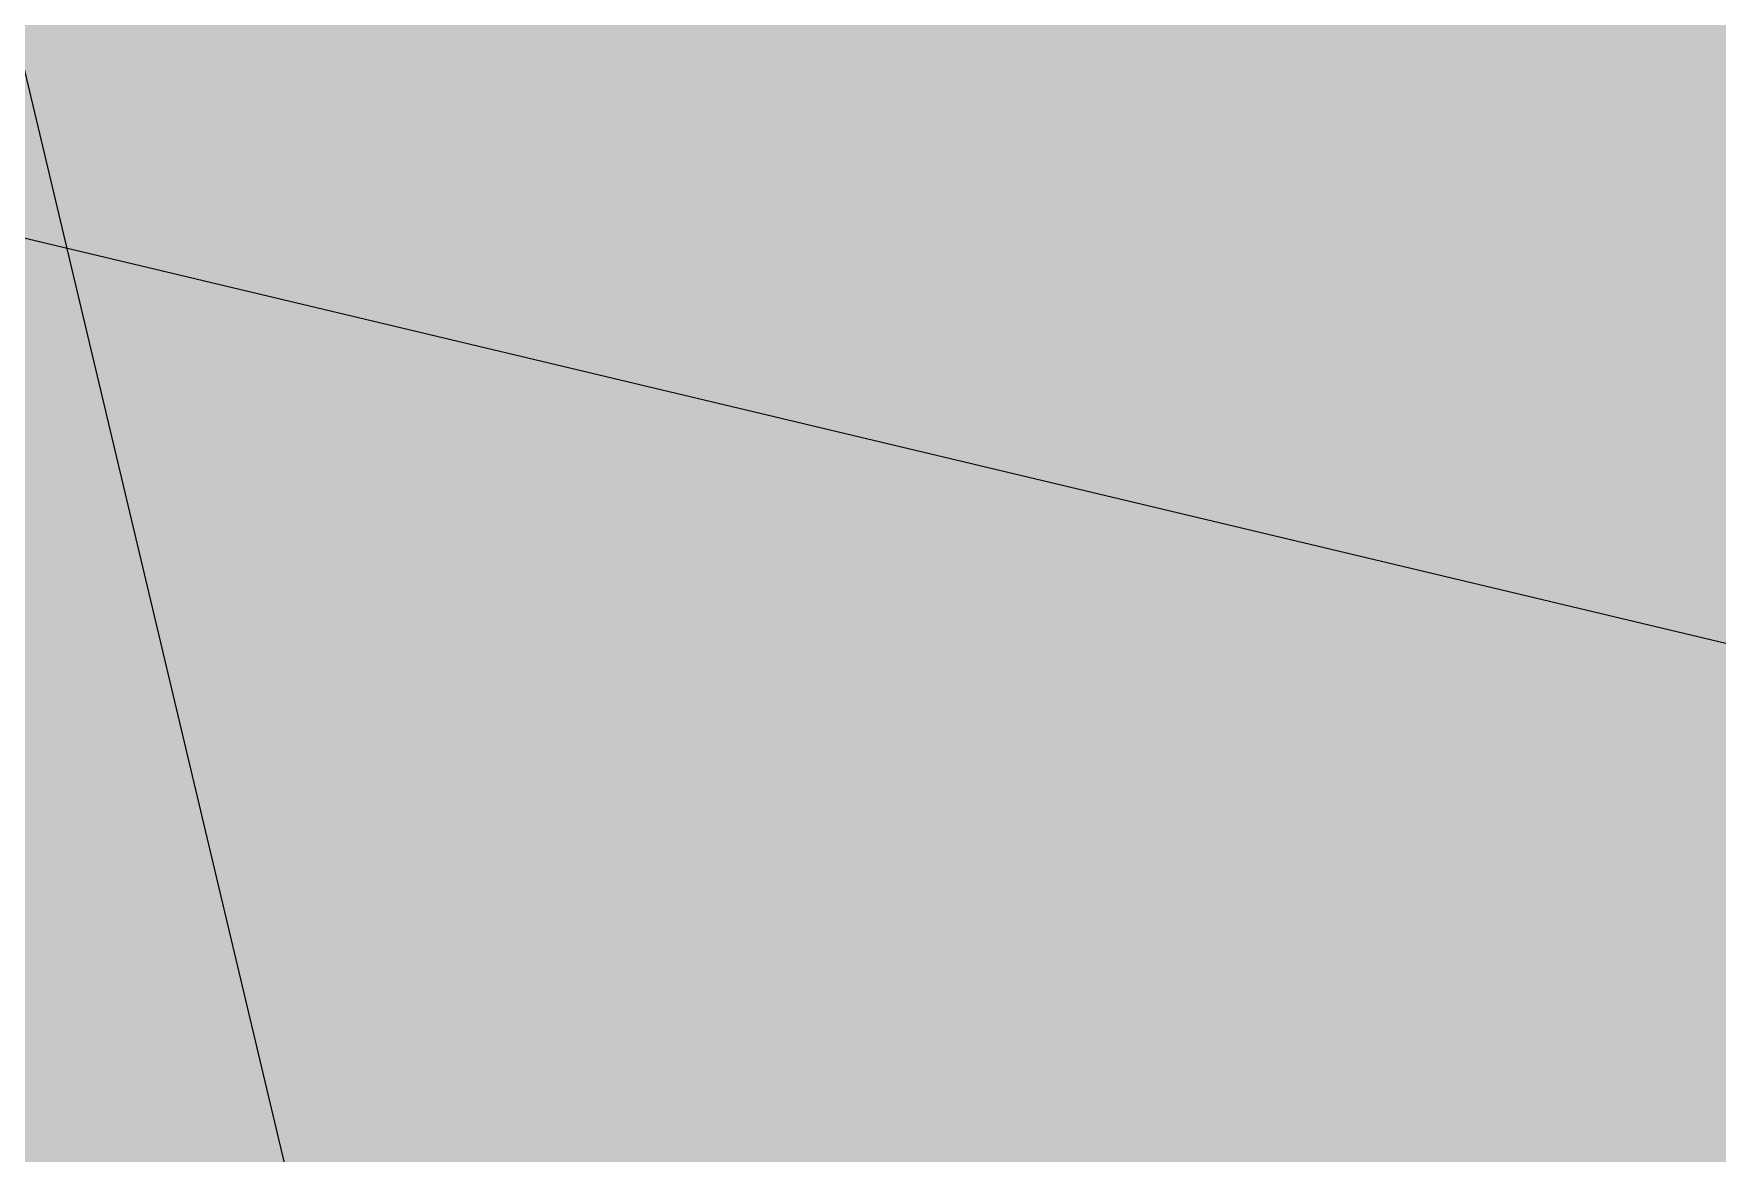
# Paper-space layout 'Layout1' of a CAD drawing. Extents: x -43 to 2298, y -18 to 768.
# Drawn here: x 143.395 to 144.969, y 259.912 to 260.959 of the extents above; entities that cross this region are included whole.
import ezdxf

# ---------------------------------------------------------------- set-up
doc = ezdxf.new("R2010")
doc.units = 0
doc.header["$LTSCALE"] = 2
doc.linetypes.add('CACHEX2', pattern=[0.75, 0.5, -0.25])
doc.layers.add('CARTOUCHE', color=7, linetype='Continuous')
doc.layers.add('LOGO', color=7, linetype='Continuous')

# ---------------------------------------------------------------- blocks, each defined once
blk = doc.blocks.new('A$C715108E3')
at = {"layer": 'LOGO', "color": 131}
for p, q in [((-4.2867, -15.1655), (-4.2867, -15.1655)), ((-4.1947, -15.1655), (-4.1947, -15.1655)), ((-4.1036, -15.1655), (-4.1036, -15.1655)), ((-4.0116, -15.1655), (-4.0116, -15.1655)), ((-3.9196, -15.1655), (-3.9196, -15.1655)), ((-3.8283, -15.1655), (-3.8283, -15.1655)), ((-3.7363, -15.1655), (-3.7363, -15.1655)), ((-3.6444, -15.1655), (-3.6444, -15.1655)), ((-3.5526, -15.1655), (-3.5526, -15.1655)), ((-3.4611, -15.1655), (-3.4611, -15.1655)), ((-3.3693, -15.1655), (-3.3693, -15.1655)), ((-3.2775, -15.1655), (-3.2775, -15.1655)), ((-3.186, -15.1655), (-3.186, -15.1655)), ((-3.0942, -15.1655), (-3.0942, -15.1655)), ((-3.0024, -15.1655), (-3.0024, -15.1655)), ((-2.9109, -15.1655), (-2.9109, -15.1655)), ((-2.8191, -15.1655), (-2.8191, -15.1655)), ((-2.727, -15.1655), (-2.727, -15.1655)), ((-2.6358, -15.1655), (-2.6358, -15.1655)), ((-2.5439, -15.1655), (-2.5439, -15.1655)), ((-2.4519, -15.1655), (-2.4519, -15.1655)), ((-2.3599, -15.1655), (-2.3599, -15.1655)), ((-2.2686, -15.1655), (-2.2686, -15.1655)), ((-2.1766, -15.1655), (-2.1766, -15.1655)), ((-2.085, -15.1655), (-2.085, -15.1655)), ((-1.9933, -15.1655), (-1.9933, -15.1655)), ((-1.9015, -15.1655), (-1.9015, -15.1655)), ((-1.8097, -15.1655), (-1.8097, -15.1655)), ((-1.7182, -15.1655), (-1.7182, -15.1655)), ((-4.2412, -15.2579), (-4.2412, -15.2579)), ((-4.1491, -15.2579), (-4.1491, -15.2579)), ((-4.0571, -15.2579), (-4.0571, -15.2579)), ((-3.9659, -15.2579), (-3.9659, -15.2579)), ((-3.8738, -15.2579), (-3.8738, -15.2579)), ((-3.782, -15.2579), (-3.782, -15.2579)), ((-3.6905, -15.2579), (-3.6905, -15.2579)), ((-3.5987, -15.2579), (-3.5987, -15.2579)), ((-3.5069, -15.2579), (-3.5069, -15.2579)), ((-3.415, -15.2579), (-3.415, -15.2579)), ((-3.3236, -15.2579), (-3.3236, -15.2579)), ((-3.2318, -15.2579), (-3.2318, -15.2579)), ((-3.1399, -15.2579), (-3.1399, -15.2579)), ((-3.0485, -15.2579), (-3.0485, -15.2579)), ((-2.9566, -15.2579), (-2.9566, -15.2579)), ((-2.8648, -15.2579), (-2.8648, -15.2579)), ((-2.7733, -15.2579), (-2.7733, -15.2579)), ((-2.6815, -15.2579), (-2.6815, -15.2579)), ((-2.5895, -15.2579), (-2.5895, -15.2579)), ((-2.4975, -15.2579), (-2.4975, -15.2579)), ((-2.4062, -15.2579), (-2.4062, -15.2579)), ((-2.3142, -15.2579), (-2.3142, -15.2579)), ((-2.2223, -15.2579), (-2.2223, -15.2579)), ((-2.1309, -15.2579), (-2.1309, -15.2579)), ((-2.0391, -15.2579), (-2.0391, -15.2579)), ((-1.9472, -15.2579), (-1.9472, -15.2579)), ((-1.8558, -15.2579), (-1.8558, -15.2579)), ((-1.7639, -15.2579), (-1.7639, -15.2579)), ((-4.2867, -15.3493), (-4.2867, -15.3493)), ((-4.1947, -15.3493), (-4.1947, -15.3493)), ((-4.1036, -15.3493), (-4.1036, -15.3493)), ((-4.0116, -15.3493), (-4.0116, -15.3493)), ((-3.9196, -15.3493), (-3.9196, -15.3493)), ((-3.8283, -15.3493), (-3.8283, -15.3493)), ((-3.7363, -15.3493), (-3.7363, -15.3493)), ((-3.6444, -15.3493), (-3.6444, -15.3493)), ((-3.5526, -15.3493), (-3.5526, -15.3493)), ((-3.4611, -15.3493), (-3.4611, -15.3493)), ((-3.3693, -15.3493), (-3.3693, -15.3493)), ((-3.2775, -15.3493), (-3.2775, -15.3493)), ((-3.186, -15.3493), (-3.186, -15.3493)), ((-3.0942, -15.3493), (-3.0942, -15.3493)), ((-3.0024, -15.3493), (-3.0024, -15.3493)), ((-2.9109, -15.3493), (-2.9109, -15.3493)), ((-2.8191, -15.3493), (-2.8191, -15.3493)), ((-2.727, -15.3493), (-2.727, -15.3493)), ((-2.6358, -15.3493), (-2.6358, -15.3493)), ((-2.5439, -15.3493), (-2.5439, -15.3493)), ((-2.4519, -15.3493), (-2.4519, -15.3493)), ((-2.3599, -15.3493), (-2.3599, -15.3493)), ((-2.2686, -15.3493), (-2.2686, -15.3493)), ((-2.1766, -15.3493), (-2.1766, -15.3493)), ((-2.085, -15.3493), (-2.085, -15.3493)), ((-1.9933, -15.3493), (-1.9933, -15.3493)), ((-1.9015, -15.3493), (-1.9015, -15.3493)), ((-1.8097, -15.3493), (-1.8097, -15.3493)), ((-1.7182, -15.3493), (-1.7182, -15.3493)), ((-4.2412, -15.4406), (-4.2412, -15.4406)), ((-4.1491, -15.4406), (-4.1491, -15.4406)), ((-4.0571, -15.4406), (-4.0571, -15.4406)), ((-3.9659, -15.4406), (-3.9659, -15.4406)), ((-3.8738, -15.4406), (-3.8738, -15.4406)), ((-3.782, -15.4406), (-3.782, -15.4406)), ((-3.6905, -15.4406), (-3.6905, -15.4406)), ((-3.5987, -15.4406), (-3.5987, -15.4406)), ((-3.5069, -15.4406), (-3.5069, -15.4406)), ((-3.415, -15.4406), (-3.415, -15.4406)), ((-3.3236, -15.4406), (-3.3236, -15.4406)), ((-3.2318, -15.4406), (-3.2318, -15.4406)), ((-3.1399, -15.4406), (-3.1399, -15.4406)), ((-3.0485, -15.4406), (-3.0485, -15.4406)), ((-2.9566, -15.4406), (-2.9566, -15.4406)), ((-2.8648, -15.4406), (-2.8648, -15.4406)), ((-2.7733, -15.4406), (-2.7733, -15.4406)), ((-2.6815, -15.4406), (-2.6815, -15.4406)), ((-2.5895, -15.4406), (-2.5895, -15.4406)), ((-2.4975, -15.4406), (-2.4975, -15.4406)), ((-2.4062, -15.4406), (-2.4062, -15.4406)), ((-2.3142, -15.4406), (-2.3142, -15.4406)), ((-2.2223, -15.4406), (-2.2223, -15.4406)), ((-2.1309, -15.4406), (-2.1309, -15.4406)), ((-2.0391, -15.4406), (-2.0391, -15.4406)), ((-1.9472, -15.4406), (-1.9472, -15.4406)), ((-1.8558, -15.4406), (-1.8558, -15.4406)), ((-1.7639, -15.4406), (-1.7639, -15.4406)), ((-4.2867, -15.5332), (-4.2867, -15.5332)), ((-4.1947, -15.5332), (-4.1947, -15.5332)), ((-4.1036, -15.5332), (-4.1036, -15.5332)), ((-4.0116, -15.5332), (-4.0116, -15.5332)), ((-3.9196, -15.5332), (-3.9196, -15.5332)), ((-3.8283, -15.5332), (-3.8283, -15.5332)), ((-3.7363, -15.5332), (-3.7363, -15.5332)), ((-3.6444, -15.5332), (-3.6444, -15.5332)), ((-3.5526, -15.5332), (-3.5526, -15.5332)), ((-3.4611, -15.5332), (-3.4611, -15.5332)), ((-3.3693, -15.5332), (-3.3693, -15.5332)), ((-3.2775, -15.5332), (-3.2775, -15.5332)), ((-3.186, -15.5332), (-3.186, -15.5332)), ((-3.0942, -15.5332), (-3.0942, -15.5332)), ((-3.0024, -15.5332), (-3.0024, -15.5332)), ((-2.9109, -15.5332), (-2.9109, -15.5332)), ((-2.8191, -15.5332), (-2.8191, -15.5332)), ((-2.727, -15.5332), (-2.727, -15.5332)), ((-2.6358, -15.5332), (-2.6358, -15.5332)), ((-2.5439, -15.5332), (-2.5439, -15.5332)), ((-2.4519, -15.5332), (-2.4519, -15.5332)), ((-2.3599, -15.5332), (-2.3599, -15.5332)), ((-2.2686, -15.5332), (-2.2686, -15.5332)), ((-2.1766, -15.5332), (-2.1766, -15.5332)), ((-2.085, -15.5332), (-2.085, -15.5332)), ((-1.9933, -15.5332), (-1.9933, -15.5332)), ((-1.9015, -15.5332), (-1.9015, -15.5332)), ((-1.8097, -15.5332), (-1.8097, -15.5332)), ((-1.7182, -15.5332), (-1.7182, -15.5332)), ((-4.2412, -15.6246), (-4.2412, -15.6246)), ((-4.1491, -15.6246), (-4.1491, -15.6246)), ((-4.0571, -15.6246), (-4.0571, -15.6246)), ((-3.9659, -15.6246), (-3.9659, -15.6246)), ((-3.8738, -15.6246), (-3.8738, -15.6246)), ((-3.782, -15.6246), (-3.782, -15.6246)), ((-3.6905, -15.6246), (-3.6905, -15.6246)), ((-3.5987, -15.6246), (-3.5987, -15.6246)), ((-3.5069, -15.6246), (-3.5069, -15.6246)), ((-3.415, -15.6246), (-3.415, -15.6246)), ((-3.3236, -15.6246), (-3.3236, -15.6246)), ((-3.2318, -15.6246), (-3.2318, -15.6246)), ((-3.1399, -15.6246), (-3.1399, -15.6246)), ((-3.0485, -15.6246), (-3.0485, -15.6246)), ((-2.9566, -15.6246), (-2.9566, -15.6246)), ((-2.8648, -15.6246), (-2.8648, -15.6246)), ((-2.7733, -15.6246), (-2.7733, -15.6246)), ((-2.6815, -15.6246), (-2.6815, -15.6246)), ((-2.5895, -15.6246), (-2.5895, -15.6246)), ((-2.4975, -15.6246), (-2.4975, -15.6246)), ((-2.4062, -15.6246), (-2.4062, -15.6246)), ((-2.3142, -15.6246), (-2.3142, -15.6246)), ((-2.2223, -15.6246), (-2.2223, -15.6246)), ((-2.1309, -15.6246), (-2.1309, -15.6246)), ((-2.0391, -15.6246), (-2.0391, -15.6246)), ((-1.9472, -15.6246), (-1.9472, -15.6246)), ((-1.8558, -15.6246), (-1.8558, -15.6246)), ((-1.7639, -15.6246), (-1.7639, -15.6246)), ((-4.2867, -15.7159), (-4.2867, -15.7159)), ((-4.1947, -15.7159), (-4.1947, -15.7159)), ((-4.1036, -15.7159), (-4.1036, -15.7159)), ((-4.0116, -15.7159), (-4.0116, -15.7159)), ((-3.9196, -15.7159), (-3.9196, -15.7159)), ((-3.8283, -15.7159), (-3.8283, -15.7159)), ((-3.7363, -15.7159), (-3.7363, -15.7159)), ((-3.6444, -15.7159), (-3.6444, -15.7159)), ((-3.5526, -15.7159), (-3.5526, -15.7159)), ((-3.4611, -15.7159), (-3.4611, -15.7159)), ((-3.3693, -15.7159), (-3.3693, -15.7159)), ((-3.2775, -15.7159), (-3.2775, -15.7159)), ((-3.186, -15.7159), (-3.186, -15.7159)), ((-3.0942, -15.7159), (-3.0942, -15.7159)), ((-3.0024, -15.7159), (-3.0024, -15.7159)), ((-2.9109, -15.7159), (-2.9109, -15.7159)), ((-2.8191, -15.7159), (-2.8191, -15.7159)), ((-2.727, -15.7159), (-2.727, -15.7159)), ((-2.6358, -15.7159), (-2.6358, -15.7159)), ((-2.5439, -15.7159), (-2.5439, -15.7159)), ((-2.4519, -15.7159), (-2.4519, -15.7159)), ((-2.3599, -15.7159), (-2.3599, -15.7159)), ((-2.2686, -15.7159), (-2.2686, -15.7159)), ((-2.1766, -15.7159), (-2.1766, -15.7159)), ((-2.085, -15.7159), (-2.085, -15.7159)), ((-1.9933, -15.7159), (-1.9933, -15.7159)), ((-1.9015, -15.7159), (-1.9015, -15.7159)), ((-1.8097, -15.7159), (-1.8097, -15.7159)), ((-1.7182, -15.7159), (-1.7182, -15.7159)), ((-4.2412, -15.8083), (-4.2412, -15.8083)), ((-4.1491, -15.8083), (-4.1491, -15.8083)), ((-4.0571, -15.8083), (-4.0571, -15.8083)), ((-3.9659, -15.8083), (-3.9659, -15.8083)), ((-3.8738, -15.8083), (-3.8738, -15.8083)), ((-3.782, -15.8083), (-3.782, -15.8083)), ((-3.6905, -15.8083), (-3.6905, -15.8083)), ((-3.5987, -15.8083), (-3.5987, -15.8083)), ((-3.5069, -15.8083), (-3.5069, -15.8083)), ((-3.415, -15.8083), (-3.415, -15.8083)), ((-3.3236, -15.8083), (-3.3236, -15.8083)), ((-3.2318, -15.8083), (-3.2318, -15.8083)), ((-3.1399, -15.8083), (-3.1399, -15.8083)), ((-3.0485, -15.8083), (-3.0485, -15.8083)), ((-2.9566, -15.8083), (-2.9566, -15.8083)), ((-2.8648, -15.8083), (-2.8648, -15.8083)), ((-2.7733, -15.8083), (-2.7733, -15.8083)), ((-2.6815, -15.8083), (-2.6815, -15.8083)), ((-2.5895, -15.8083), (-2.5895, -15.8083)), ((-2.4975, -15.8083), (-2.4975, -15.8083)), ((-2.4062, -15.8083), (-2.4062, -15.8083)), ((-2.3142, -15.8083), (-2.3142, -15.8083)), ((-2.2223, -15.8083), (-2.2223, -15.8083)), ((-2.1309, -15.8083), (-2.1309, -15.8083)), ((-2.0391, -15.8083), (-2.0391, -15.8083)), ((-1.9472, -15.8083), (-1.9472, -15.8083)), ((-1.8558, -15.8083), (-1.8558, -15.8083)), ((-1.7639, -15.8083), (-1.7639, -15.8083)), ((-4.2867, -15.8994), (-4.2867, -15.8994)), ((-4.1947, -15.8994), (-4.1947, -15.8994)), ((-4.1036, -15.8994), (-4.1036, -15.8994)), ((-4.0116, -15.8994), (-4.0116, -15.8994)), ((-3.9196, -15.8994), (-3.9196, -15.8994)), ((-3.8283, -15.8994), (-3.8283, -15.8994)), ((-3.7363, -15.8994), (-3.7363, -15.8994)), ((-3.6444, -15.8994), (-3.6444, -15.8994)), ((-3.5526, -15.8994), (-3.5526, -15.8994)), ((-3.4611, -15.8994), (-3.4611, -15.8994)), ((-3.3693, -15.8994), (-3.3693, -15.8994)), ((-3.2775, -15.8994), (-3.2775, -15.8994)), ((-3.186, -15.8994), (-3.186, -15.8994)), ((-3.0942, -15.8994), (-3.0942, -15.8994)), ((-3.0024, -15.8994), (-3.0024, -15.8994)), ((-2.9109, -15.8994), (-2.9109, -15.8994)), ((-2.8191, -15.8994), (-2.8191, -15.8994)), ((-2.727, -15.8994), (-2.727, -15.8994)), ((-2.6358, -15.8994), (-2.6358, -15.8994)), ((-2.5439, -15.8994), (-2.5439, -15.8994)), ((-2.4519, -15.8994), (-2.4519, -15.8994)), ((-2.3599, -15.8994), (-2.3599, -15.8994)), ((-2.2686, -15.8994), (-2.2686, -15.8994)), ((-2.1766, -15.8994), (-2.1766, -15.8994)), ((-2.085, -15.8994), (-2.085, -15.8994)), ((-1.9933, -15.8994), (-1.9933, -15.8994)), ((-1.9015, -15.8994), (-1.9015, -15.8994)), ((-1.8097, -15.8994), (-1.8097, -15.8994)), ((-1.7182, -15.8994), (-1.7182, -15.8994)), ((-4.2412, -15.991), (-4.2412, -15.991)), ((-4.1491, -15.991), (-4.1491, -15.991)), ((-4.0571, -15.991), (-4.0571, -15.991)), ((-3.9659, -15.991), (-3.9659, -15.991)), ((-3.8738, -15.991), (-3.8738, -15.991)), ((-3.782, -15.991), (-3.782, -15.991)), ((-3.6905, -15.991), (-3.6905, -15.991)), ((-3.5987, -15.991), (-3.5987, -15.991)), ((-3.5069, -15.991), (-3.5069, -15.991)), ((-3.415, -15.991), (-3.415, -15.991)), ((-3.3236, -15.991), (-3.3236, -15.991)), ((-3.2318, -15.991), (-3.2318, -15.991)), ((-3.1399, -15.991), (-3.1399, -15.991)), ((-3.0485, -15.991), (-3.0485, -15.991)), ((-2.9566, -15.991), (-2.9566, -15.991)), ((-2.8648, -15.991), (-2.8648, -15.991)), ((-2.7733, -15.991), (-2.7733, -15.991)), ((-2.6815, -15.991), (-2.6815, -15.991)), ((-2.5895, -15.991), (-2.5895, -15.991)), ((-2.4975, -15.991), (-2.4975, -15.991)), ((-2.4062, -15.991), (-2.4062, -15.991)), ((-2.3142, -15.991), (-2.3142, -15.991)), ((-2.2223, -15.991), (-2.2223, -15.991)), ((-2.1309, -15.991), (-2.1309, -15.991)), ((-2.0391, -15.991), (-2.0391, -15.991)), ((-1.9472, -15.991), (-1.9472, -15.991)), ((-1.8558, -15.991), (-1.8558, -15.991)), ((-1.7639, -15.991), (-1.7639, -15.991)), ((-4.2867, -16.0834), (-4.2867, -16.0834)), ((-4.1947, -16.0834), (-4.1947, -16.0834)), ((-4.1036, -16.0834), (-4.1036, -16.0834)), ((-4.0116, -16.0834), (-4.0116, -16.0834)), ((-3.9196, -16.0834), (-3.9196, -16.0834)), ((-3.8283, -16.0834), (-3.8283, -16.0834)), ((-3.7363, -16.0834), (-3.7363, -16.0834)), ((-3.6444, -16.0834), (-3.6444, -16.0834)), ((-3.5526, -16.0834), (-3.5526, -16.0834)), ((-3.4611, -16.0834), (-3.4611, -16.0834)), ((-3.3693, -16.0834), (-3.3693, -16.0834)), ((-3.2775, -16.0834), (-3.2775, -16.0834)), ((-3.186, -16.0834), (-3.186, -16.0834)), ((-3.0942, -16.0834), (-3.0942, -16.0834)), ((-3.0024, -16.0834), (-3.0024, -16.0834)), ((-2.9109, -16.0834), (-2.9109, -16.0834)), ((-2.8191, -16.0834), (-2.8191, -16.0834)), ((-2.727, -16.0834), (-2.727, -16.0834)), ((-2.6358, -16.0834), (-2.6358, -16.0834)), ((-2.5439, -16.0834), (-2.5439, -16.0834)), ((-2.4519, -16.0834), (-2.4519, -16.0834)), ((-2.3599, -16.0834), (-2.3599, -16.0834)), ((-2.2686, -16.0834), (-2.2686, -16.0834)), ((-2.1766, -16.0834), (-2.1766, -16.0834)), ((-2.085, -16.0834), (-2.085, -16.0834)), ((-1.9933, -16.0834), (-1.9933, -16.0834)), ((-1.9015, -16.0834), (-1.9015, -16.0834)), ((-1.8097, -16.0834), (-1.8097, -16.0834)), ((-1.7182, -16.0834), (-1.7182, -16.0834)), ((-4.2412, -16.1747), (-4.2412, -16.1747)), ((-4.1491, -16.1747), (-4.1491, -16.1747)), ((-4.0571, -16.1747), (-4.0571, -16.1747)), ((-3.9659, -16.1747), (-3.9659, -16.1747)), ((-3.8738, -16.1747), (-3.8738, -16.1747)), ((-3.782, -16.1747), (-3.782, -16.1747)), ((-3.6905, -16.1747), (-3.6905, -16.1747)), ((-3.5987, -16.1747), (-3.5987, -16.1747)), ((-3.5069, -16.1747), (-3.5069, -16.1747)), ((-3.415, -16.1747), (-3.415, -16.1747)), ((-3.3236, -16.1747), (-3.3236, -16.1747)), ((-3.2318, -16.1747), (-3.2318, -16.1747)), ((-3.1399, -16.1747), (-3.1399, -16.1747)), ((-3.0485, -16.1747), (-3.0485, -16.1747)), ((-2.9566, -16.1747), (-2.9566, -16.1747)), ((-2.8648, -16.1747), (-2.8648, -16.1747)), ((-2.7733, -16.1747), (-2.7733, -16.1747)), ((-2.6815, -16.1747), (-2.6815, -16.1747)), ((-2.5895, -16.1747), (-2.5895, -16.1747)), ((-2.4975, -16.1747), (-2.4975, -16.1747)), ((-2.4062, -16.1747), (-2.4062, -16.1747)), ((-2.3142, -16.1747), (-2.3142, -16.1747)), ((-2.2223, -16.1747), (-2.2223, -16.1747)), ((-2.1309, -16.1747), (-2.1309, -16.1747)), ((-2.0391, -16.1747), (-2.0391, -16.1747)), ((-1.9472, -16.1747), (-1.9472, -16.1747)), ((-1.8558, -16.1747), (-1.8558, -16.1747)), ((-1.7639, -16.1747), (-1.7639, -16.1747)), ((-4.2867, -16.2675), (-4.2867, -16.2675)), ((-4.1947, -16.2675), (-4.1947, -16.2675)), ((-4.1036, -16.2675), (-4.1036, -16.2675)), ((-4.0116, -16.2675), (-4.0116, -16.2675)), ((-3.9196, -16.2675), (-3.9196, -16.2675)), ((-3.8283, -16.2675), (-3.8283, -16.2675)), ((-3.7363, -16.2675), (-3.7363, -16.2675)), ((-3.6444, -16.2675), (-3.6444, -16.2675)), ((-3.5526, -16.2675), (-3.5526, -16.2675)), ((-3.4611, -16.2675), (-3.4611, -16.2675)), ((-3.3693, -16.2675), (-3.3693, -16.2675)), ((-3.2775, -16.2675), (-3.2775, -16.2675)), ((-3.186, -16.2675), (-3.186, -16.2675)), ((-3.0942, -16.2675), (-3.0942, -16.2675)), ((-3.0024, -16.2675), (-3.0024, -16.2675)), ((-2.9109, -16.2675), (-2.9109, -16.2675)), ((-2.8191, -16.2675), (-2.8191, -16.2675)), ((-2.727, -16.2675), (-2.727, -16.2675)), ((-2.6358, -16.2675), (-2.6358, -16.2675)), ((-2.5439, -16.2675), (-2.5439, -16.2675)), ((-2.4519, -16.2675), (-2.4519, -16.2675)), ((-2.3599, -16.2675), (-2.3599, -16.2675)), ((-2.2686, -16.2675), (-2.2686, -16.2675)), ((-2.1766, -16.2675), (-2.1766, -16.2675)), ((-2.085, -16.2675), (-2.085, -16.2675)), ((-1.9933, -16.2675), (-1.9933, -16.2675)), ((-1.9015, -16.2675), (-1.9015, -16.2675)), ((-1.8097, -16.2675), (-1.8097, -16.2675)), ((-1.7182, -16.2675), (-1.7182, -16.2675)), ((-4.2412, -16.3587), (-4.2412, -16.3587)), ((-4.1491, -16.3587), (-4.1491, -16.3587)), ((-4.0571, -16.3587), (-4.0571, -16.3587)), ((-3.9659, -16.3587), (-3.9659, -16.3587)), ((-3.8738, -16.3587), (-3.8738, -16.3587)), ((-3.782, -16.3587), (-3.782, -16.3587)), ((-3.6905, -16.3587), (-3.6905, -16.3587)), ((-3.5987, -16.3587), (-3.5987, -16.3587)), ((-3.5069, -16.3587), (-3.5069, -16.3587)), ((-3.415, -16.3587), (-3.415, -16.3587)), ((-3.3236, -16.3587), (-3.3236, -16.3587)), ((-3.2318, -16.3587), (-3.2318, -16.3587)), ((-3.1399, -16.3587), (-3.1399, -16.3587)), ((-3.0485, -16.3587), (-3.0485, -16.3587)), ((-2.9566, -16.3587), (-2.9566, -16.3587)), ((-2.8648, -16.3587), (-2.8648, -16.3587)), ((-2.7733, -16.3587), (-2.7733, -16.3587)), ((-2.6815, -16.3587), (-2.6815, -16.3587)), ((-2.5895, -16.3587), (-2.5895, -16.3587)), ((-2.4975, -16.3587), (-2.4975, -16.3587)), ((-2.4062, -16.3587), (-2.4062, -16.3587)), ((-2.3142, -16.3587), (-2.3142, -16.3587)), ((-2.2223, -16.3587), (-2.2223, -16.3587)), ((-2.1309, -16.3587), (-2.1309, -16.3587)), ((-2.0391, -16.3587), (-2.0391, -16.3587)), ((-1.9472, -16.3587), (-1.9472, -16.3587)), ((-1.8558, -16.3587), (-1.8558, -16.3587)), ((-1.7639, -16.3587), (-1.7639, -16.3587)), ((-4.2867, -16.45), (-4.2867, -16.45)), ((-4.1947, -16.45), (-4.1947, -16.45)), ((-4.1036, -16.45), (-4.1036, -16.45)), ((-4.0116, -16.45), (-4.0116, -16.45)), ((-3.9196, -16.45), (-3.9196, -16.45)), ((-3.8283, -16.45), (-3.8283, -16.45)), ((-3.7363, -16.45), (-3.7363, -16.45)), ((-3.6444, -16.45), (-3.6444, -16.45)), ((-3.5526, -16.45), (-3.5526, -16.45)), ((-3.4611, -16.45), (-3.4611, -16.45)), ((-3.3693, -16.45), (-3.3693, -16.45)), ((-3.2775, -16.45), (-3.2775, -16.45)), ((-3.186, -16.45), (-3.186, -16.45)), ((-3.0942, -16.45), (-3.0942, -16.45)), ((-3.0024, -16.45), (-3.0024, -16.45)), ((-2.9109, -16.45), (-2.9109, -16.45)), ((-2.8191, -16.45), (-2.8191, -16.45)), ((-2.727, -16.45), (-2.727, -16.45)), ((-2.6358, -16.45), (-2.6358, -16.45)), ((-2.5439, -16.45), (-2.5439, -16.45)), ((-2.4519, -16.45), (-2.4519, -16.45)), ((-2.3599, -16.45), (-2.3599, -16.45)), ((-2.2686, -16.45), (-2.2686, -16.45)), ((-2.1766, -16.45), (-2.1766, -16.45)), ((-2.085, -16.45), (-2.085, -16.45)), ((-1.9933, -16.45), (-1.9933, -16.45)), ((-1.9015, -16.45), (-1.9015, -16.45)), ((-1.8097, -16.45), (-1.8097, -16.45)), ((-1.7182, -16.45), (-1.7182, -16.45)), ((-4.2412, -16.5424), (-4.2412, -16.5424)), ((-4.1491, -16.5424), (-4.1491, -16.5424)), ((-4.0571, -16.5424), (-4.0571, -16.5424)), ((-3.9659, -16.5424), (-3.9659, -16.5424)), ((-3.8738, -16.5424), (-3.8738, -16.5424)), ((-3.782, -16.5424), (-3.782, -16.5424)), ((-3.6905, -16.5424), (-3.6905, -16.5424)), ((-3.5987, -16.5424), (-3.5987, -16.5424)), ((-3.5069, -16.5424), (-3.5069, -16.5424)), ((-3.415, -16.5424), (-3.415, -16.5424)), ((-3.3236, -16.5424), (-3.3236, -16.5424)), ((-3.2318, -16.5424), (-3.2318, -16.5424)), ((-3.1399, -16.5424), (-3.1399, -16.5424)), ((-3.0485, -16.5424), (-3.0485, -16.5424)), ((-2.9566, -16.5424), (-2.9566, -16.5424)), ((-2.8648, -16.5424), (-2.8648, -16.5424)), ((-2.7733, -16.5424), (-2.7733, -16.5424)), ((-2.6815, -16.5424), (-2.6815, -16.5424)), ((-2.5895, -16.5424), (-2.5895, -16.5424)), ((-2.4975, -16.5424), (-2.4975, -16.5424)), ((-2.4062, -16.5424), (-2.4062, -16.5424)), ((-2.3142, -16.5424), (-2.3142, -16.5424)), ((-2.2223, -16.5424), (-2.2223, -16.5424)), ((-2.1309, -16.5424), (-2.1309, -16.5424)), ((-2.0391, -16.5424), (-2.0391, -16.5424)), ((-1.9472, -16.5424), (-1.9472, -16.5424)), ((-1.8558, -16.5424), (-1.8558, -16.5424)), ((-1.7639, -16.5424), (-1.7639, -16.5424)), ((-4.2867, -16.6339), (-4.2867, -16.6339)), ((-4.1947, -16.6339), (-4.1947, -16.6339)), ((-4.1036, -16.6339), (-4.1036, -16.6339)), ((-4.0116, -16.6339), (-4.0116, -16.6339)), ((-3.9196, -16.6339), (-3.9196, -16.6339)), ((-3.8283, -16.6339), (-3.8283, -16.6339)), ((-3.7363, -16.6339), (-3.7363, -16.6339)), ((-3.6444, -16.6339), (-3.6444, -16.6339)), ((-3.5526, -16.6339), (-3.5526, -16.6339)), ((-3.4611, -16.6339), (-3.4611, -16.6339)), ((-3.3693, -16.6339), (-3.3693, -16.6339)), ((-3.2775, -16.6339), (-3.2775, -16.6339)), ((-3.186, -16.6339), (-3.186, -16.6339)), ((-3.0942, -16.6339), (-3.0942, -16.6339)), ((-3.0024, -16.6339), (-3.0024, -16.6339)), ((-2.9109, -16.6339), (-2.9109, -16.6339)), ((-2.8191, -16.6339), (-2.8191, -16.6339)), ((-2.727, -16.6339), (-2.727, -16.6339)), ((-2.6358, -16.6339), (-2.6358, -16.6339)), ((-2.5439, -16.6339), (-2.5439, -16.6339)), ((-2.4519, -16.6339), (-2.4519, -16.6339)), ((-2.3599, -16.6339), (-2.3599, -16.6339)), ((-2.2686, -16.6339), (-2.2686, -16.6339)), ((-2.1766, -16.6339), (-2.1766, -16.6339)), ((-2.085, -16.6339), (-2.085, -16.6339)), ((-1.9933, -16.6339), (-1.9933, -16.6339)), ((-1.9015, -16.6339), (-1.9015, -16.6339)), ((-1.8097, -16.6339), (-1.8097, -16.6339)), ((-1.7182, -16.6339), (-1.7182, -16.6339)), ((-4.2412, -16.7251), (-4.2412, -16.7251)), ((-4.1491, -16.7251), (-4.1491, -16.7251)), ((-4.0571, -16.7251), (-4.0571, -16.7251)), ((-3.9659, -16.7251), (-3.9659, -16.7251)), ((-3.8738, -16.7251), (-3.8738, -16.7251)), ((-3.782, -16.7251), (-3.782, -16.7251)), ((-3.6905, -16.7251), (-3.6905, -16.7251)), ((-3.5987, -16.7251), (-3.5987, -16.7251)), ((-3.5069, -16.7251), (-3.5069, -16.7251)), ((-3.415, -16.7251), (-3.415, -16.7251)), ((-3.3236, -16.7251), (-3.3236, -16.7251)), ((-3.2318, -16.7251), (-3.2318, -16.7251)), ((-3.1399, -16.7251), (-3.1399, -16.7251)), ((-3.0485, -16.7251), (-3.0485, -16.7251)), ((-2.9566, -16.7251), (-2.9566, -16.7251)), ((-2.8648, -16.7251), (-2.8648, -16.7251)), ((-2.7733, -16.7251), (-2.7733, -16.7251)), ((-2.6815, -16.7251), (-2.6815, -16.7251)), ((-2.5895, -16.7251), (-2.5895, -16.7251)), ((-2.4975, -16.7251), (-2.4975, -16.7251)), ((-2.4062, -16.7251), (-2.4062, -16.7251)), ((-2.3142, -16.7251), (-2.3142, -16.7251)), ((-2.2223, -16.7251), (-2.2223, -16.7251)), ((-2.1309, -16.7251), (-2.1309, -16.7251)), ((-2.0391, -16.7251), (-2.0391, -16.7251)), ((-1.9472, -16.7251), (-1.9472, -16.7251)), ((-1.8558, -16.7251), (-1.8558, -16.7251)), ((-1.7639, -16.7251), (-1.7639, -16.7251)), ((-4.2867, -16.8175), (-4.2867, -16.8175)), ((-4.1947, -16.8175), (-4.1947, -16.8175)), ((-4.1036, -16.8175), (-4.1036, -16.8175)), ((-4.0116, -16.8175), (-4.0116, -16.8175)), ((-3.9196, -16.8175), (-3.9196, -16.8175)), ((-3.8283, -16.8175), (-3.8283, -16.8175)), ((-3.7363, -16.8175), (-3.7363, -16.8175)), ((-3.6444, -16.8175), (-3.6444, -16.8175)), ((-3.5526, -16.8175), (-3.5526, -16.8175)), ((-3.4611, -16.8175), (-3.4611, -16.8175)), ((-3.3693, -16.8175), (-3.3693, -16.8175)), ((-3.2775, -16.8175), (-3.2775, -16.8175)), ((-3.186, -16.8175), (-3.186, -16.8175)), ((-3.0942, -16.8175), (-3.0942, -16.8175)), ((-3.0024, -16.8175), (-3.0024, -16.8175)), ((-2.9109, -16.8175), (-2.9109, -16.8175)), ((-2.8191, -16.8175), (-2.8191, -16.8175)), ((-2.727, -16.8175), (-2.727, -16.8175)), ((-2.6358, -16.8175), (-2.6358, -16.8175)), ((-2.5439, -16.8175), (-2.5439, -16.8175)), ((-2.4519, -16.8175), (-2.4519, -16.8175)), ((-2.3599, -16.8175), (-2.3599, -16.8175)), ((-2.2686, -16.8175), (-2.2686, -16.8175)), ((-2.1766, -16.8175), (-2.1766, -16.8175)), ((-2.085, -16.8175), (-2.085, -16.8175)), ((-1.9933, -16.8175), (-1.9933, -16.8175)), ((-1.9015, -16.8175), (-1.9015, -16.8175)), ((-1.8097, -16.8175), (-1.8097, -16.8175)), ((-1.7182, -16.8175), (-1.7182, -16.8175))]:
    blk.add_line(p, q, dxfattribs=at)
blk = doc.blocks.new('A$C581E6685')
at = {"layer": 'LOGO'}
for color, points in [(140, [(-45.3965, 37.4846), (-41.9745, 25.9278), (-41.7809, 23.8865), (-42.0615, 23.3525), (-44.9268, 21.9767), (-53.1072, 18.3767), (-40.8028, 21.6905), (-39.5666, 22.0268), (-38.2746, 22.2236), (-38.1337, 21.2132), (-33.6363, 11.1845), (-36.0802, 21.4612), (-37.3405, 24.3346), (-37.4251, 24.9804), (-36.9477, 25.4853), (-26.3566, 30.2032), (-37.8747, 26.8339), (-39.7286, 26.4119), (-40.3751, 26.6371), (-40.684, 26.8894)]), (40, [(-39.8519, 24.2064), (-23.2602, 17.8548), (-38.5844, 21.5046)])]:
    blk.add_hatch(color=color, dxfattribs=at).paths.add_polyline_path(points)
at = {"layer": 'LOGO', "color": 140}
blk.add_lwpolyline([(-45.3965, 37.4846), (-41.9745, 25.9278), (-41.7804, 23.8865), (-42.0615, 23.3525), (-44.9268, 21.9767), (-53.1072, 18.3767), (-40.8028, 21.6905), (-39.5666, 22.0268), (-38.2739, 22.2236), (-38.1337, 21.2132), (-33.6358, 11.1845), (-36.0802, 21.4612), (-37.3405, 24.3346), (-37.4251, 24.9804), (-36.9477, 25.4853), (-26.3566, 30.2032), (-37.8741, 26.8339), (-39.7286, 26.4119), (-40.3748, 26.6371), (-40.6836, 26.8894)], close=True, dxfattribs=at)
at = {"layer": 'LOGO', "color": 40}
blk.add_lwpolyline([(-39.8519, 24.2064), (-23.2602, 17.8559), (-38.584, 21.5046)], close=True, dxfattribs=at)
at = {"layer": 'LOGO', "color": 32, "linetype": 'CACHEX2', "ltscale": 1.5}
blk.add_ellipse((-38.0538, 23.8138), major_axis=(-19.0311, -3.534), ratio=0.590567, dxfattribs=at)
at = {"layer": 'LOGO', "color": 32}
blk.add_ellipse((-37.6144, 23.8499), major_axis=(-13.5768, -4.2839), ratio=0.791971, dxfattribs=at)
at = {"layer": 'CARTOUCHE'}
blk.add_blockref('A$C715108E3', (-31.6739, 36.3189), dxfattribs=at)

psp = doc.layouts.get("Layout1")

# ---------------------------------------------------------------- hatches: boundary and pattern name
at = {"layer": 'CARTOUCHE', "true_color": 0xffffff}
h = psp.add_hatch(color=7, dxfattribs=at)
h.dxf.hatch_style = 1
edge = h.paths.add_edge_path()
edge.add_spline(control_points=[(127.7197, 272.4748), (127.7197, 261.5837), (127.7197, 250.6925), (127.7197, 246.8525), (131.5597, 246.8525), (177.0989, 246.8525), (222.6382, 246.8525), (226.4782, 246.8525), (226.4782, 250.6925), (226.4782, 261.5837), (226.4782, 272.4748), (226.4782, 276.3148), (222.6382, 276.3148), (177.0989, 276.3148), (131.5597, 276.3148), (127.7197, 276.3148), (127.7197, 272.4748)], knot_values=[0, 0, 0, 1, 1, 2.570796, 2.570796, 3.570796, 3.570796, 5.141593, 5.141593, 6.141593, 6.141593, 7.712389, 7.712389, 8.712389, 8.712389, 10.283185, 10.283185, 10.283185], weights=[1, 1, 1, 0.707107, 1, 1, 1, 0.707107, 1, 1, 1, 0.707107, 1, 1, 1, 0.707107, 1], degree=2, periodic=0)

# ---------------------------------------------------------------- linework, layer by layer
at = {"layer": 'CARTOUCHE'}
psp.add_rational_spline([(127.7197, 272.4748), (127.7197, 261.5837), (127.7197, 250.6925), (127.7197, 246.8525), (131.5597, 246.8525), (177.0989, 246.8525), (222.6382, 246.8525), (226.4782, 246.8525), (226.4782, 250.6925), (226.4782, 261.5837), (226.4782, 272.4748), (226.4782, 276.3148), (222.6382, 276.3148), (177.0989, 276.3148), (131.5597, 276.3148), (127.7197, 276.3148), (127.7197, 272.4748)], [1, 1, 1, 0.707106781187, 1, 1, 1, 0.707106781187, 1, 1, 1, 0.707106781187, 1, 1, 1, 0.707106781187, 1], degree=2, knots=[0, 0, 0, 1, 1, 2.570796, 2.570796, 3.570796, 3.570796, 5.141593, 5.141593, 6.141593, 6.141593, 7.712389, 7.712389, 8.712389, 8.712389, 10.283185, 10.283185, 10.283185], dxfattribs=at)

# ---------------------------------------------------------------- block references
at = {"layer": 'CARTOUCHE', "xscale": 0.6, "yscale": 0.6, "zscale": 0.6}
psp.add_blockref('A$C581E6685', (164.9904, 248.2331), dxfattribs=at)

doc.saveas('drawing.dxf')
